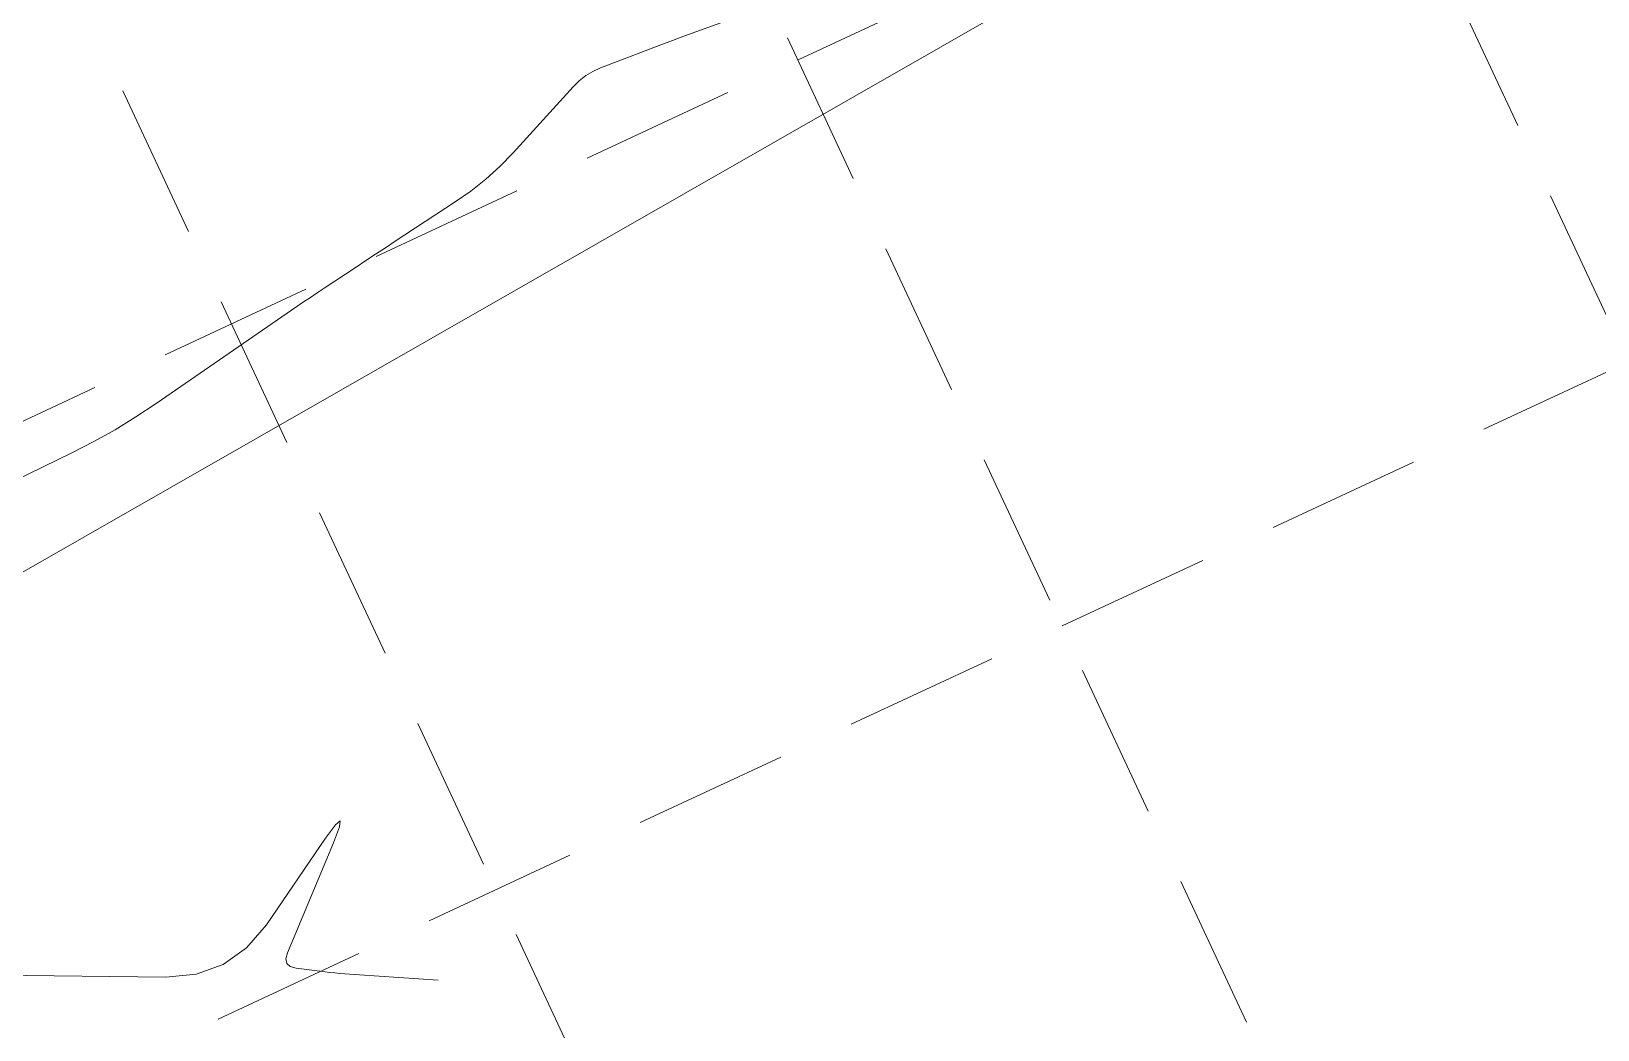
# Model space of a CAD drawing. Extents: x 2498567 to 2501210, y 7092229 to 7094464.
# Drawn here: x 2500158.1 to 2500246.4, y 7093204.7 to 7093261.1 of the extents above; entities that cross this region are included whole.
import ezdxf

# ---------------------------------------------------------------- set-up
doc = ezdxf.new("R2010")
doc.units = 0
doc.header["$MEASUREMENT"] = 0
doc.linetypes.add('DGN Style 6', pattern=[2507.657798, 1.318432, -527.372828, 922.902449, -527.372828, 1.318432, -527.372828])
doc.linetypes.add('HIDDEN', pattern=[0.375, 0.25, -0.125])
doc.layers.add('GRID', color=254, linetype='HIDDEN')
doc.layers.add('Level 31', color=254, linetype='Continuous', lineweight=0)
doc.layers.add('RW_Ex_ROW', color=30, linetype='DGN Style 6', lineweight=0)

msp = doc.modelspace()

# ---------------------------------------------------------------- linework, layer by layer
at = {"layer": 'GRID', "color": 252, "linetype": 'HIDDEN', "lineweight": 0, "ltscale": 35}
for p, q in [((2499861.027, 7094072.562), (2500382.174, 7092954.889)), ((2499829.097, 7094057.674), (2500350.244, 7092940.001)), ((2499797.168, 7094042.786), (2500318.315, 7092925.112)), ((2498987.978, 7092693.691), (2500967.606, 7093616.749)), ((2499002.866, 7092661.762), (2500982.494, 7093584.82))]:
    msp.add_line(p, q, dxfattribs=at)
at = {"layer": 'Level 31', "color": 35, "linetype": 'Continuous', "lineweight": 13}
for p, q in [((2500201.13, 7093263.05), (2500194.877, 7093260.774)), ((2500194.228, 7093260.536), (2500193.581, 7093260.295)), ((2500194.877, 7093260.774), (2500194.228, 7093260.536)), ((2500192.29, 7093259.804), (2500190.184, 7093258.992)), ((2500192.935, 7093260.051), (2500192.29, 7093259.804)), ((2500193.581, 7093260.295), (2500192.935, 7093260.051)), ((2500189.749, 7093258.795), (2500189.345, 7093258.552)), ((2500190.184, 7093258.992), (2500189.749, 7093258.795)), ((2500188.631, 7093257.929), (2500185.245, 7093254.205)), ((2500188.972, 7093258.263), (2500188.631, 7093257.929)), ((2500189.345, 7093258.552), (2500188.972, 7093258.263)), ((2500185.245, 7093254.205), (2500184.497, 7093253.432)), ((2500183.705, 7093252.712), (2500182.869, 7093252.043)), ((2500184.497, 7093253.432), (2500183.705, 7093252.712)), ((2500182.869, 7093252.043), (2500181.989, 7093251.426)), ((2500181.989, 7093251.426), (2500178.602, 7093249.207)), ((2500178.602, 7093249.207), (2500178.049, 7093248.844)), ((2500177.496, 7093248.48), (2500176.943, 7093248.116)), ((2500178.049, 7093248.844), (2500177.496, 7093248.48)), ((2500176.39, 7093247.751), (2500174.585, 7093246.559)), ((2500176.943, 7093248.116), (2500176.39, 7093247.751)), ((2500174.585, 7093246.559), (2500174.199, 7093246.303)), ((2500173.048, 7093245.522), (2500165.13, 7093240.062)), ((2500173.431, 7093245.785), (2500173.048, 7093245.522)), ((2500173.814, 7093246.045), (2500173.431, 7093245.785)), ((2500174.199, 7093246.303), (2500173.814, 7093246.045)), ((2500165.13, 7093240.062), (2500163.98, 7093239.3)), ((2500162.803, 7093238.582), (2500161.601, 7093237.909)), ((2500163.98, 7093239.3), (2500162.803, 7093238.582)), ((2500161.601, 7093237.909), (2500160.372, 7093237.28)), ((2500160.372, 7093237.28), (2500156.317, 7093235.299)), ((2500175.241, 7093216.299), (2500175.505, 7093216.514)), ((2500175.505, 7093216.514), (2500175.467, 7093216.176)), ((2500171.337, 7093210.652), (2500174.676, 7093215.53)), ((2500174.676, 7093215.53), (2500175.241, 7093216.299)), ((2500175.467, 7093216.176), (2500175.127, 7093215.285)), ((2500175.127, 7093215.285), (2500172.518, 7093209.064)), ((2500170.216, 7093209.348), (2500171.337, 7093210.652)), ((2500168.899, 7093208.422), (2500170.216, 7093209.348)), ((2500167.384, 7093207.875), (2500168.899, 7093208.422)), ((2500172.518, 7093209.064), (2500172.43, 7093208.726)), ((2500172.43, 7093208.726), (2500172.483, 7093208.47)), ((2500172.483, 7093208.47), (2500172.678, 7093208.295)), ((2500135.622, 7093208.045), (2500165.673, 7093207.706)), ((2500165.673, 7093207.706), (2500167.384, 7093207.875)), ((2500172.678, 7093208.295), (2500173.014, 7093208.201)), ((2500173.014, 7093208.201), (2500174.344, 7093208.028)), ((2500174.344, 7093208.028), (2500174.629, 7093207.993)), ((2500174.629, 7093207.993), (2500174.914, 7093207.963)), ((2500174.914, 7093207.963), (2500175.2, 7093207.936)), ((2500175.2, 7093207.936), (2500175.486, 7093207.914)), ((2500175.486, 7093207.914), (2500181.022, 7093207.524))]:
    msp.add_line(p, q, dxfattribs=at)
at = {"layer": 'RW_Ex_ROW', "color": 254}
msp.add_line((2500931.408, 7093673.371), (2499777.548, 7093013.067), dxfattribs=at)

doc.saveas('drawing.dxf')
